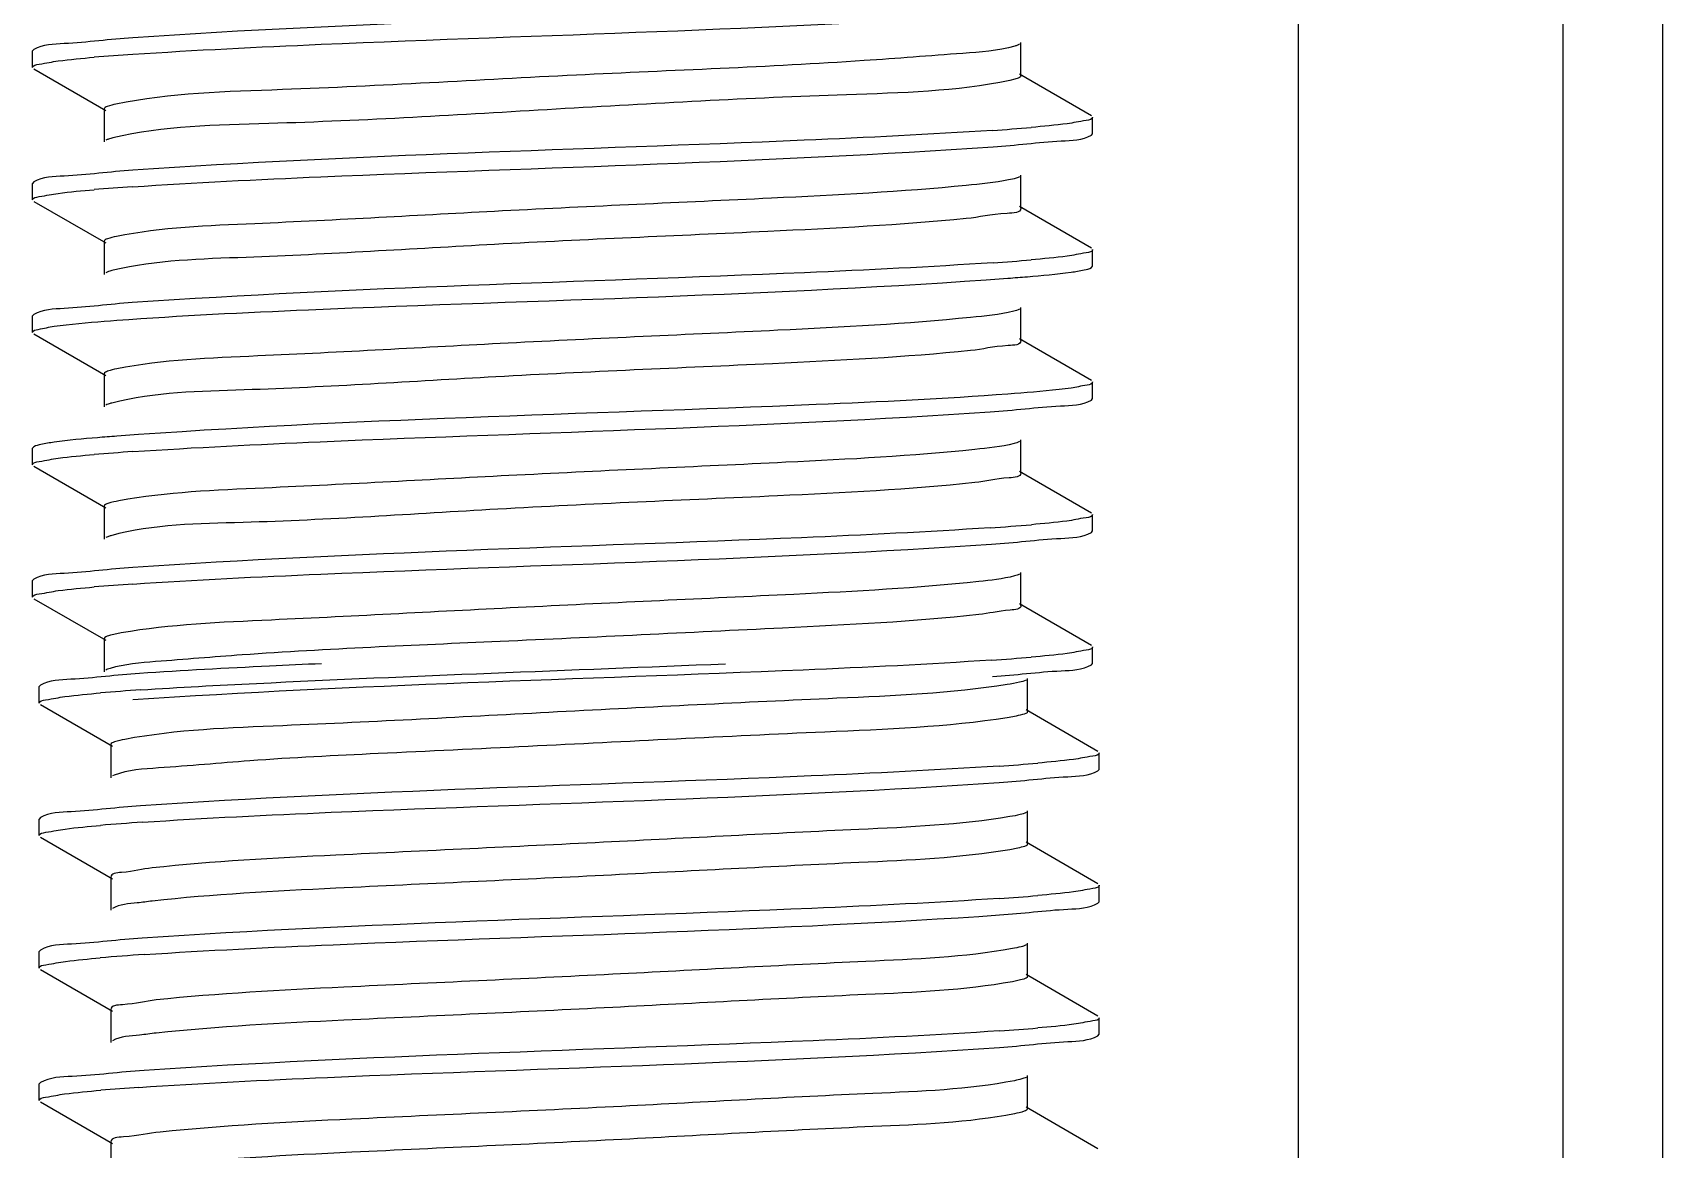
# Model space of a CAD drawing. Extents: x 27938 to 1507990, y 110129 to 923079.
# Drawn here: x 640765.3 to 641058.2, y 382403 to 382603.8 of the extents above; entities that cross this region are included whole.
import ezdxf

# ---------------------------------------------------------------- set-up
doc = ezdxf.new("R2010")
doc.units = 0
doc.header["$LTSCALE"] = 1000
doc.header["$MEASUREMENT"] = 0

msp = doc.modelspace()

# ---------------------------------------------------------------- linework, layer by layer
at = {"linetype": 'Continuous'}
for p, q in [((640992.75, 383675.04), (640992.75, 378934.02)), ((641040.37, 383675.04), (641040.37, 378934.02)), ((641058.23, 383675.04), (641058.23, 378934.02)), ((640765.56, 382600.81), (640765.34, 382600.55)), ((640942.95, 382596.08), (640942.95, 382602.04)), ((640765.34, 382597.57), (640765.34, 382600.55)), ((640765.34, 382597.57), (640765.34, 382600.55)), ((640765.56, 382597.31), (640778.49, 382589.83)), ((640941.83, 382595.46), (640940.94, 382595.24)), ((640955.62, 382588.9), (640942.69, 382596.38)), ((640778.23, 382590.13), (640778.23, 382584.18)), ((640955.84, 382585.67), (640955.84, 382588.64)), ((640955.84, 382585.67), (640955.84, 382588.64)), ((640955.62, 382585.4), (640955.84, 382585.67)), ((640942.95, 382572.27), (640942.95, 382578.22)), ((640765.56, 382577), (640765.34, 382576.74)), ((640765.34, 382573.76), (640765.34, 382576.74)), ((640765.34, 382573.76), (640765.34, 382576.74)), ((640765.56, 382573.5), (640778.49, 382566.02)), ((640955.62, 382565.09), (640942.69, 382572.57)), ((640778.23, 382566.32), (640778.23, 382560.36)), ((640955.84, 382561.85), (640955.84, 382564.83)), ((640955.62, 382561.59), (640955.84, 382561.85)), ((640942.95, 382548.46), (640942.95, 382554.41)), ((640765.56, 382553.18), (640765.34, 382552.92)), ((640765.34, 382549.95), (640765.34, 382552.92)), ((640765.34, 382549.95), (640765.34, 382552.92)), ((640765.56, 382549.69), (640778.49, 382542.2)), ((640955.62, 382541.28), (640942.69, 382548.76)), ((640778.23, 382542.5), (640778.23, 382536.55)), ((640955.84, 382538.04), (640955.84, 382541.02)), ((640955.84, 382538.04), (640955.84, 382541.02)), ((640955.62, 382537.78), (640955.84, 382538.04)), ((640942.95, 382524.64), (640942.95, 382530.6)), ((640765.56, 382529.37), (640765.34, 382529.11)), ((640765.34, 382526.13), (640765.34, 382529.11)), ((640765.34, 382526.13), (640765.34, 382529.11)), ((640765.56, 382525.87), (640778.49, 382518.39)), ((640955.62, 382517.46), (640942.69, 382524.95)), ((640778.23, 382518.69), (640778.23, 382512.74)), ((640955.84, 382514.23), (640955.84, 382517.2)), ((640955.84, 382514.23), (640955.84, 382517.2)), ((640955.62, 382513.97), (640955.84, 382514.23)), ((640765.56, 382505.56), (640765.34, 382505.3)), ((640765.34, 382502.32), (640765.34, 382505.3)), ((640765.34, 382502.32), (640765.34, 382505.3)), ((640942.95, 382500.83), (640942.95, 382506.79)), ((640765.56, 382502.06), (640778.49, 382494.58)), ((640955.62, 382493.65), (640942.69, 382501.13)), ((640778.23, 382494.88), (640778.23, 382488.93)), ((640955.84, 382490.41), (640955.84, 382493.39)), ((640955.84, 382490.41), (640955.84, 382493.39)), ((640955.62, 382490.15), (640955.84, 382490.41)), ((640944.14, 382481.78), (640944.14, 382487.73)), ((640766.75, 382486.51), (640766.53, 382486.25)), ((640766.53, 382483.27), (640766.53, 382486.25)), ((640766.53, 382483.27), (640766.53, 382486.25)), ((640766.75, 382483.01), (640779.68, 382475.53)), ((640956.8, 382474.6), (640943.88, 382482.08)), ((640779.42, 382475.83), (640779.42, 382469.87)), ((640957.03, 382471.36), (640957.03, 382474.34)), ((640957.03, 382471.36), (640957.03, 382474.34)), ((640780, 382470.33), (640779.68, 382470.18)), ((640956.8, 382471.1), (640957.03, 382471.36)), ((640944.14, 382457.97), (640944.14, 382463.92)), ((640766.75, 382462.69), (640766.53, 382462.43)), ((640766.53, 382459.46), (640766.53, 382462.43)), ((640766.53, 382459.46), (640766.53, 382462.43)), ((640766.75, 382459.2), (640779.68, 382451.71)), ((640956.8, 382450.79), (640943.88, 382458.27)), ((640779.42, 382452.01), (640779.42, 382446.06)), ((640957.03, 382447.55), (640957.03, 382450.53)), ((640957.03, 382447.55), (640957.03, 382450.53)), ((640956.8, 382447.29), (640957.03, 382447.55)), ((640944.14, 382434.16), (640944.14, 382440.11)), ((640766.75, 382438.88), (640766.53, 382438.62)), ((640766.53, 382435.64), (640766.53, 382438.62)), ((640766.53, 382435.64), (640766.53, 382438.62)), ((640766.75, 382435.38), (640779.68, 382427.9)), ((640956.8, 382426.97), (640943.88, 382434.46)), ((640779.42, 382428.2), (640779.42, 382422.25)), ((640957.03, 382423.74), (640957.03, 382426.71)), ((640957.03, 382423.74), (640957.03, 382426.71)), ((640956.8, 382423.48), (640957.03, 382423.74)), ((640944.14, 382410.34), (640944.14, 382416.3)), ((640766.75, 382415.07), (640766.53, 382414.81)), ((640766.53, 382411.83), (640766.53, 382414.81)), ((640766.53, 382411.83), (640766.53, 382414.81)), ((640766.75, 382411.57), (640779.68, 382404.09)), ((640956.8, 382403.16), (640943.88, 382410.64)), ((640779.42, 382404.39), (640779.42, 382398.44))]:
    msp.add_line(p, q, dxfattribs=at)
for centre, radius, start, end in [((640810.7, 382191.13), 409.72, 93.8311, 94.8034), ((640910.5, 382994.78), 409.43, 273.8314, 274.8049), ((640810.61, 382168.45), 408.59, 93.8387, 94.8036), ((640910.61, 382969.62), 408.07, 273.8418, 274.8039), ((640810.72, 382119.49), 409.92, 93.8298, 94.8034), ((640909.95, 382930.19), 416.29, 273.7844, 274.8062), ((640810.74, 382095.43), 410.18, 93.8281, 94.8033), ((640910.28, 382902.31), 412.21, 273.8119, 274.8058), ((640812.19, 382073.12), 413.44, 93.8035, 94.806), ((640911.64, 382881.17), 410.12, 273.8286, 274.8032), ((640812.55, 382044.78), 417.98, 93.7736, 94.806), ((640911.67, 382856.95), 409.71, 273.8314, 274.8033), ((640812.98, 382015.53), 423.44, 93.7393, 94.8049), ((640911.78, 382831.73), 408.3, 273.8406, 274.8036), ((640811.79, 382006.72), 408.39, 93.8392, 94.8043)]:
    msp.add_arc(centre, radius, start, end, dxfattribs=at)
for points, knots in [([(640937.69, 382610.08), (640926.41, 382609.31), (640874.96, 382606.84), (640823.45, 382605.64), (640783.35, 382602.92)], [0, 0, 0, 0, 0.219594, 1, 1, 1, 1]), ([(640783.33, 382599.94), (640794.6, 382600.71), (640846.11, 382603.19), (640897.69, 382604.38), (640937.86, 382607.11)], [0, 0, 0, 0, 0.219208, 1, 1, 1, 1]), ([(640783.35, 382602.92), (640779.24, 382602.64), (640773.46, 382601.84), (640767.17, 382601.73), (640765.57, 382600.81)], [0, 0, 0, 0, 0.690341, 1, 1, 1, 1]), ([(640941.83, 382601.41), (640938.81, 382600.56), (640929.68, 382599.91), (640903.51, 382597.85), (640862.63, 382596.42), (640817.94, 382593.61), (640790.11, 382593), (640780.31, 382590.98)], [0, 0, 0, 0, 0.058162, 0.168071, 0.487811, 0.814464, 1, 1, 1, 1]), ([(640942.69, 382601.74), (640942.58, 382601.67), (640942.29, 382601.55), (640942, 382601.46), (640941.83, 382601.41)], [0, 0, 0, 0, 0.42353, 1, 1, 1, 1]), ([(640765.34, 382597.57), (640765.34, 382598), (640767.63, 382598.29), (640768.78, 382598.6), (640769.94, 382598.75)], [0, 0, 0, 0, 0.271514, 1, 1, 1, 1]), ([(640940.94, 382595.24), (640931.33, 382593.23), (640903.91, 382592.6), (640859.57, 382590.14), (640815.76, 382587.42), (640788.87, 382587.1), (640779.75, 382584.91)], [0, 0, 0, 0, 0.182454, 0.505768, 0.82583, 1, 1, 1, 1]), ([(640942.95, 382596.08), (640942.95, 382595.94), (640942.5, 382595.64), (640942.12, 382595.54), (640941.83, 382595.46)], [0, 0, 0, 0, 0.319016, 1, 1, 1, 1]), ([(640780.31, 382590.98), (640779.78, 382590.87), (640779.16, 382590.73), (640778.23, 382590.35), (640778.23, 382590.13)], [0, 0, 0, 0, 0.705828, 1, 1, 1, 1]), ([(640937.86, 382586.27), (640926.58, 382585.51), (640875.07, 382583.03), (640823.5, 382581.84), (640783.33, 382579.1)], [0, 0, 0, 0, 0.219216, 1, 1, 1, 1]), ([(640955.84, 382588.64), (640955.84, 382588.21), (640953.57, 382587.92), (640952.42, 382587.61), (640951.28, 382587.46)], [0, 0, 0, 0, 0.271621, 1, 1, 1, 1]), ([(640779.75, 382584.91), (640779.5, 382584.85), (640779.07, 382584.73), (640778.65, 382584.57), (640778.49, 382584.48)], [0, 0, 0, 0, 0.592579, 1, 1, 1, 1]), ([(640783.26, 382576.12), (640794.54, 382576.89), (640846.11, 382579.37), (640897.74, 382580.56), (640937.95, 382583.3)], [0, 0, 0, 0, 0.219139, 1, 1, 1, 1]), ([(640937.95, 382583.3), (640942.04, 382583.58), (640947.77, 382584.38), (640954.02, 382584.49), (640955.61, 382585.4)], [0, 0, 0, 0, 0.690201, 1, 1, 1, 1]), ([(640783.33, 382579.1), (640779.22, 382578.82), (640773.45, 382578.02), (640767.17, 382577.92), (640765.57, 382577)], [0, 0, 0, 0, 0.690313, 1, 1, 1, 1]), ([(640942.09, 382577.67), (640941.65, 382577.53), (640938.69, 382576.89), (640935.68, 382576.6), (640933.14, 382576.35)], [0, 0, 0, 0, 0.153018, 1, 1, 1, 1]), ([(640942.69, 382577.92), (640942.61, 382577.87), (640942.41, 382577.78), (640942.2, 382577.71), (640942.09, 382577.67)], [0, 0, 0, 0, 0.437488, 1, 1, 1, 1]), ([(640765.34, 382573.76), (640765.34, 382574.19), (640767.62, 382574.48), (640768.77, 382574.79), (640769.92, 382574.94)], [0, 0, 0, 0, 0.271573, 1, 1, 1, 1]), ([(640933.14, 382576.35), (640921.49, 382575.22), (640893.68, 382573.79), (640851.01, 382571.97), (640811.85, 382569.62), (640788.55, 382568.84), (640780.39, 382567.19)], [0, 0, 0, 0, 0.229419, 0.545629, 0.836777, 1, 1, 1, 1]), ([(640942.95, 382572.27), (640942.95, 382571.38), (640937.88, 382571.39), (640935.59, 382570.64), (640933.14, 382570.4)], [0, 0, 0, 0, 0.264916, 1, 1, 1, 1]), ([(640933.14, 382570.4), (640921.28, 382569.25), (640893.01, 382567.8), (640849.81, 382566.02), (640810.71, 382563.46), (640787.59, 382562.95), (640779.79, 382561.1)], [0, 0, 0, 0, 0.2326, 0.552547, 0.843546, 1, 1, 1, 1]), ([(640780.39, 382567.19), (640779.84, 382567.08), (640779.2, 382566.93), (640778.23, 382566.55), (640778.23, 382566.32)], [0, 0, 0, 0, 0.7068, 1, 1, 1, 1]), ([(640955.84, 382564.83), (640955.84, 382564.4), (640953.57, 382564.11), (640952.42, 382563.8), (640951.28, 382563.65)], [0, 0, 0, 0, 0.27162, 1, 1, 1, 1]), ([(640779.79, 382561.1), (640779.53, 382561.04), (640779.09, 382560.92), (640778.65, 382560.76), (640778.49, 382560.67)], [0, 0, 0, 0, 0.593817, 1, 1, 1, 1]), ([(640937.95, 382562.47), (640926.67, 382561.7), (640875.1, 382559.21), (640823.48, 382558.03), (640783.26, 382555.29)], [0, 0, 0, 0, 0.219057, 1, 1, 1, 1]), ([(640940.63, 382559.68), (640941.79, 382559.77), (640945.57, 382560.06), (640949.35, 382560.4), (640951.96, 382560.77)], [0, 0, 0, 0, 0.307408, 1, 1, 1, 1]), ([(640951.96, 382560.77), (640952.75, 382560.88), (640953.98, 382561.09), (640955.23, 382561.37), (640955.61, 382561.59)], [0, 0, 0, 0, 0.643328, 1, 1, 1, 1]), ([(640780.47, 382552.11), (640791.94, 382552.96), (640845.33, 382555.56), (640898.8, 382556.61), (640940.63, 382559.68)], [0, 0, 0, 0, 0.215175, 1, 1, 1, 1]), ([(640783.26, 382555.29), (640779.16, 382555.01), (640773.42, 382554.21), (640767.16, 382554.1), (640765.57, 382553.18)], [0, 0, 0, 0, 0.690243, 1, 1, 1, 1]), ([(640942.69, 382554.11), (640942.37, 382553.92), (640939.46, 382553.13), (640936.5, 382552.88), (640933.91, 382552.62)], [0, 0, 0, 0, 0.123706, 1, 1, 1, 1]), ([(640765.34, 382549.95), (640765.34, 382550.32), (640767.23, 382550.63), (640768.23, 382550.89), (640769.2, 382551.03)], [0, 0, 0, 0, 0.274517, 1, 1, 1, 1]), ([(640769.2, 382551.03), (640769.91, 382551.13), (640773.66, 382551.59), (640777.43, 382551.89), (640780.47, 382552.11)], [0, 0, 0, 0, 0.191294, 1, 1, 1, 1]), ([(640933.91, 382552.62), (640922.4, 382551.46), (640894.68, 382550.04), (640851.94, 382548.19), (640812.4, 382545.85), (640788.8, 382545.04), (640780.48, 382543.39)], [0, 0, 0, 0, 0.225655, 0.541544, 0.834585, 1, 1, 1, 1]), ([(640942.95, 382548.46), (640942.95, 382547.64), (640938.29, 382547.58), (640936.17, 382546.89), (640933.91, 382546.66)], [0, 0, 0, 0, 0.265544, 1, 1, 1, 1]), ([(640933.91, 382546.66), (640922.08, 382545.47), (640893.63, 382544.01), (640850.05, 382542.25), (640810.63, 382539.55), (640787.3, 382539.22), (640779.57, 382537.24)], [0, 0, 0, 0, 0.230626, 0.552451, 0.845297, 1, 1, 1, 1]), ([(640780.48, 382543.39), (640779.91, 382543.28), (640779.25, 382543.13), (640778.23, 382542.74), (640778.23, 382542.5)], [0, 0, 0, 0, 0.707997, 1, 1, 1, 1]), ([(640951.96, 382539.93), (640951.24, 382539.83), (640947.47, 382539.37), (640943.69, 382539.07), (640940.63, 382538.84)], [0, 0, 0, 0, 0.191405, 1, 1, 1, 1]), ([(640955.84, 382541.02), (640955.84, 382540.64), (640953.93, 382540.33), (640952.93, 382540.07), (640951.96, 382539.93)], [0, 0, 0, 0, 0.27438, 1, 1, 1, 1]), ([(640779.57, 382537.24), (640779.36, 382537.18), (640778.99, 382537.08), (640778.63, 382536.93), (640778.49, 382536.85)], [0, 0, 0, 0, 0.585637, 1, 1, 1, 1]), ([(640940.63, 382538.84), (640929.15, 382538), (640875.76, 382535.4), (640822.29, 382534.35), (640780.47, 382531.28)], [0, 0, 0, 0, 0.215463, 1, 1, 1, 1]), ([(640937.43, 382535.64), (640941.64, 382535.93), (640947.54, 382536.74), (640953.97, 382536.84), (640955.61, 382537.78)], [0, 0, 0, 0, 0.69075, 1, 1, 1, 1]), ([(640783.34, 382528.5), (640794.56, 382529.26), (640845.93, 382531.74), (640897.35, 382532.95), (640937.43, 382535.64)], [0, 0, 0, 0, 0.218807, 1, 1, 1, 1]), ([(640780.47, 382531.28), (640779.31, 382531.19), (640775.55, 382530.89), (640771.79, 382530.56), (640769.2, 382530.19)], [0, 0, 0, 0, 0.307527, 1, 1, 1, 1]), ([(640769.2, 382530.19), (640768.4, 382530.08), (640767.19, 382529.87), (640765.95, 382529.59), (640765.57, 382529.37)], [0, 0, 0, 0, 0.64305, 1, 1, 1, 1]), ([(640934.65, 382528.88), (640923.37, 382527.7), (640895.92, 382526.3), (640853.33, 382524.41), (640813.43, 382522.14), (640789.45, 382521.23), (640780.85, 382519.65)], [0, 0, 0, 0, 0.220681, 0.534812, 0.829794, 1, 1, 1, 1]), ([(640942.69, 382530.3), (640942.39, 382530.12), (640939.73, 382529.37), (640937.02, 382529.13), (640934.65, 382528.88)], [0, 0, 0, 0, 0.125952, 1, 1, 1, 1]), ([(640765.34, 382526.13), (640765.34, 382526.57), (640767.63, 382526.85), (640768.78, 382527.17), (640769.94, 382527.32)], [0, 0, 0, 0, 0.271502, 1, 1, 1, 1]), ([(640942.95, 382524.64), (640942.95, 382523.89), (640938.69, 382523.76), (640936.72, 382523.15), (640934.65, 382522.93)], [0, 0, 0, 0, 0.266345, 1, 1, 1, 1]), ([(640934.65, 382522.93), (640922.87, 382521.69), (640894.28, 382520.24), (640850.36, 382518.49), (640810.64, 382515.64), (640787.08, 382515.48), (640779.4, 382513.38)], [0, 0, 0, 0, 0.228367, 0.551843, 0.846598, 1, 1, 1, 1]), ([(640780.85, 382519.65), (640780.19, 382519.53), (640779.44, 382519.36), (640778.23, 382518.96), (640778.23, 382518.69)], [0, 0, 0, 0, 0.71244, 1, 1, 1, 1]), ([(640955.84, 382517.2), (640955.84, 382516.77), (640953.54, 382516.48), (640952.38, 382516.17), (640951.22, 382516.02)], [0, 0, 0, 0, 0.271396, 1, 1, 1, 1]), ([(640779.4, 382513.38), (640779.22, 382513.33), (640778.91, 382513.23), (640778.61, 382513.11), (640778.49, 382513.04)], [0, 0, 0, 0, 0.578205, 1, 1, 1, 1]), ([(640937.43, 382514.81), (640926.13, 382514.05), (640874.77, 382511.58), (640823.34, 382510.39), (640783.34, 382507.67)], [0, 0, 0, 0, 0.220215, 1, 1, 1, 1]), ([(640937.68, 382511.85), (640941.83, 382512.13), (640947.65, 382512.93), (640954, 382513.04), (640955.61, 382513.97)], [0, 0, 0, 0, 0.690494, 1, 1, 1, 1]), ([(640783.35, 382504.69), (640794.61, 382505.45), (640846.05, 382507.93), (640897.56, 382509.13), (640937.68, 382511.85)], [0, 0, 0, 0, 0.219095, 1, 1, 1, 1]), ([(640783.34, 382507.67), (640779.22, 382507.39), (640773.46, 382506.59), (640767.17, 382506.48), (640765.57, 382505.56)], [0, 0, 0, 0, 0.690325, 1, 1, 1, 1]), ([(640935.36, 382505.14), (640924.33, 382503.94), (640897.19, 382502.56), (640854.79, 382500.64), (640814.54, 382498.44), (640790.17, 382497.43), (640781.28, 382495.91)], [0, 0, 0, 0, 0.215579, 0.527777, 0.824697, 1, 1, 1, 1]), ([(640942.69, 382506.48), (640942.42, 382506.32), (640939.99, 382505.61), (640937.52, 382505.38), (640935.36, 382505.14)], [0, 0, 0, 0, 0.128341, 1, 1, 1, 1]), ([(640765.34, 382502.32), (640765.34, 382502.75), (640767.63, 382503.04), (640768.79, 382503.35), (640769.94, 382503.5)], [0, 0, 0, 0, 0.27149, 1, 1, 1, 1]), ([(640935.36, 382499.19), (640923.65, 382497.91), (640894.94, 382496.54), (640850.84, 382494.35), (640813.19, 382492.83), (640789.92, 382490.93), (640781.91, 382490.3), (640779.27, 382489.53)], [0, 0, 0, 0, 0.225842, 0.550753, 0.847452, 0.947141, 1, 1, 1, 1]), ([(640942.95, 382500.83), (640942.96, 382500.14), (640939.07, 382499.95), (640937.26, 382499.4), (640935.36, 382499.19)], [0, 0, 0, 0, 0.267239, 1, 1, 1, 1]), ([(640781.28, 382495.91), (640780.51, 382495.78), (640779.67, 382495.58), (640778.23, 382495.19), (640778.23, 382494.88)], [0, 0, 0, 0, 0.716487, 1, 1, 1, 1]), ([(640955.84, 382493.39), (640955.84, 382492.96), (640953.56, 382492.67), (640952.41, 382492.36), (640951.26, 382492.21)], [0, 0, 0, 0, 0.271545, 1, 1, 1, 1]), ([(640779.27, 382489.53), (640779.12, 382489.48), (640778.85, 382489.4), (640778.59, 382489.29), (640778.49, 382489.23)], [0, 0, 0, 0, 0.571482, 1, 1, 1, 1]), ([(640937.68, 382491.01), (640926.4, 382490.25), (640874.96, 382487.77), (640823.45, 382486.58), (640783.35, 382483.85)], [0, 0, 0, 0, 0.21961, 1, 1, 1, 1]), ([(640817.27, 382490.36), (640814.15, 382490.22), (640803.25, 382489.71), (640792.34, 382489.14), (640784.56, 382488.62)], [0, 0, 0, 0, 0.285814, 1, 1, 1, 1]), ([(640784.76, 382485.65), (640791.69, 382486.12), (640826.72, 382487.97), (640861.78, 382489.19), (640889.89, 382490.36)], [0, 0, 0, 0, 0.197909, 1, 1, 1, 1]), ([(640937.85, 382488.05), (640941.96, 382488.33), (640947.73, 382489.12), (640954.01, 382489.23), (640955.61, 382490.15)], [0, 0, 0, 0, 0.690311, 1, 1, 1, 1]), ([(640784.56, 382488.62), (640780.44, 382488.34), (640774.66, 382487.54), (640768.36, 382487.43), (640766.76, 382486.51)], [0, 0, 0, 0, 0.69038, 1, 1, 1, 1]), ([(640940.51, 382486.6), (640930.38, 382485.02), (640903.33, 382483.91), (640859.95, 382481.75), (640817.35, 382479.37), (640791.26, 382478.52), (640781.92, 382476.76)], [0, 0, 0, 0, 0.193419, 0.509669, 0.820525, 1, 1, 1, 1]), ([(640943.88, 382487.43), (640943.51, 382487.22), (640942.36, 382486.93), (640941.23, 382486.72), (640940.51, 382486.6)], [0, 0, 0, 0, 0.365805, 1, 1, 1, 1]), ([(640766.53, 382483.27), (640766.53, 382483.7), (640768.81, 382483.99), (640769.97, 382484.3), (640771.12, 382484.45)], [0, 0, 0, 0, 0.271503, 1, 1, 1, 1]), ([(640944.14, 382481.78), (640944.14, 382481.42), (640942.4, 382481.03), (640941.42, 382480.79), (640940.51, 382480.65)], [0, 0, 0, 0, 0.279396, 1, 1, 1, 1]), ([(640940.51, 382480.65), (640929.67, 382478.95), (640900.85, 382477.88), (640863.19, 382475.89), (640828.77, 382474.26), (640806.54, 382473.22), (640790.86, 382471.73), (640782.51, 382471.29), (640780, 382470.33)], [0, 0, 0, 0, 0.204493, 0.536108, 0.703957, 0.847329, 0.949842, 1, 1, 1, 1]), ([(640781.92, 382476.76), (640781.29, 382476.64), (640780.57, 382476.48), (640779.42, 382476.09), (640779.42, 382475.83)], [0, 0, 0, 0, 0.711689, 1, 1, 1, 1]), ([(640939.02, 382471.97), (640927.77, 382471.21), (640876.35, 382468.73), (640824.87, 382467.53), (640784.76, 382464.82)], [0, 0, 0, 0, 0.219009, 1, 1, 1, 1]), ([(640957.03, 382474.34), (640957.03, 382473.9), (640954.74, 382473.62), (640953.58, 382473.31), (640952.42, 382473.16)], [0, 0, 0, 0, 0.271487, 1, 1, 1, 1]), ([(640785.04, 382461.86), (640796.34, 382462.62), (640847.68, 382465.08), (640899.08, 382466.28), (640939.04, 382469)], [0, 0, 0, 0, 0.220461, 1, 1, 1, 1]), ([(640939.04, 382469), (640943.15, 382469.27), (640948.92, 382470.07), (640955.2, 382470.18), (640956.8, 382471.1)], [0, 0, 0, 0, 0.690295, 1, 1, 1, 1]), ([(640784.76, 382464.82), (640780.59, 382464.54), (640774.75, 382463.73), (640768.38, 382463.63), (640766.76, 382462.69)], [0, 0, 0, 0, 0.690587, 1, 1, 1, 1]), ([(640943.88, 382463.62), (640943.56, 382463.43), (640942.57, 382463.16), (640941.6, 382462.97), (640940.98, 382462.87)], [0, 0, 0, 0, 0.371889, 1, 1, 1, 1]), ([(640766.53, 382459.46), (640766.53, 382459.89), (640768.84, 382460.18), (640770.01, 382460.49), (640771.17, 382460.64)], [0, 0, 0, 0, 0.271316, 1, 1, 1, 1]), ([(640940.98, 382462.87), (640932.01, 382461.36), (640907.55, 382460.34), (640867.21, 382458.15), (640824.87, 382456.22), (640797.8, 382454.85), (640786.84, 382453.64)], [0, 0, 0, 0, 0.176567, 0.473968, 0.785687, 1, 1, 1, 1]), ([(640944.14, 382457.97), (640944.14, 382457.65), (640942.64, 382457.25), (640941.77, 382457.05), (640940.98, 382456.91)], [0, 0, 0, 0, 0.282619, 1, 1, 1, 1]), ([(640940.98, 382456.91), (640932.01, 382455.41), (640907.55, 382454.39), (640867.21, 382452.19), (640824.87, 382450.27), (640797.8, 382448.9), (640786.84, 382447.68)], [0, 0, 0, 0, 0.176567, 0.473968, 0.785687, 1, 1, 1, 1]), ([(640786.84, 382453.64), (640784.98, 382453.43), (640783.2, 382452.89), (640779.41, 382452.7), (640779.42, 382452.01)], [0, 0, 0, 0, 0.732504, 1, 1, 1, 1]), ([(640957.03, 382450.53), (640957.03, 382450.09), (640954.74, 382449.81), (640953.58, 382449.49), (640952.43, 382449.34)], [0, 0, 0, 0, 0.271508, 1, 1, 1, 1]), ([(640786.84, 382447.68), (640785.94, 382447.58), (640783.57, 382447.22), (640781, 382447.13), (640779.68, 382446.36)], [0, 0, 0, 0, 0.371135, 1, 1, 1, 1]), ([(640939.04, 382448.16), (640927.83, 382447.4), (640876.5, 382444.92), (640825.1, 382443.71), (640785.04, 382441.02)], [0, 0, 0, 0, 0.218674, 1, 1, 1, 1]), ([(640939.13, 382445.19), (640943.22, 382445.47), (640948.96, 382446.26), (640955.21, 382446.37), (640956.8, 382447.29)], [0, 0, 0, 0, 0.690211, 1, 1, 1, 1]), ([(640785.37, 382438.07), (640796.69, 382438.82), (640847.95, 382441.28), (640899.27, 382442.47), (640939.13, 382445.19)], [0, 0, 0, 0, 0.22129, 1, 1, 1, 1]), ([(640785.04, 382441.02), (640780.81, 382440.74), (640774.87, 382439.92), (640768.4, 382439.83), (640766.76, 382438.88)], [0, 0, 0, 0, 0.690864, 1, 1, 1, 1]), ([(640943.88, 382439.81), (640943.6, 382439.64), (640942.77, 382439.4), (640941.94, 382439.22), (640941.41, 382439.13)], [0, 0, 0, 0, 0.378691, 1, 1, 1, 1]), ([(640766.53, 382435.64), (640766.53, 382436.09), (640768.88, 382436.37), (640770.06, 382436.69), (640771.25, 382436.84)], [0, 0, 0, 0, 0.271062, 1, 1, 1, 1]), ([(640941.41, 382439.13), (640932.74, 382437.57), (640908.67, 382436.63), (640868.67, 382434.38), (640826.13, 382432.48), (640798.75, 382431.09), (640787.54, 382429.9)], [0, 0, 0, 0, 0.171474, 0.466939, 0.780589, 1, 1, 1, 1]), ([(640944.14, 382434.16), (640944.14, 382433.87), (640942.87, 382433.48), (640942.1, 382433.3), (640941.41, 382433.18)], [0, 0, 0, 0, 0.286481, 1, 1, 1, 1]), ([(640941.41, 382433.18), (640932.74, 382431.61), (640908.67, 382430.68), (640868.67, 382428.42), (640826.13, 382426.53), (640798.75, 382425.14), (640787.54, 382423.95)], [0, 0, 0, 0, 0.171474, 0.466939, 0.780589, 1, 1, 1, 1]), ([(640787.54, 382429.9), (640785.51, 382429.68), (640783.58, 382429.08), (640779.41, 382428.94), (640779.42, 382428.2)], [0, 0, 0, 0, 0.733441, 1, 1, 1, 1]), ([(640957.03, 382426.71), (640957.03, 382426.28), (640954.76, 382426), (640953.6, 382425.68), (640952.46, 382425.53)], [0, 0, 0, 0, 0.271591, 1, 1, 1, 1]), ([(640787.54, 382423.95), (640786.55, 382423.84), (640783.95, 382423.45), (640781.12, 382423.39), (640779.68, 382422.55)], [0, 0, 0, 0, 0.373237, 1, 1, 1, 1]), ([(640939.13, 382424.35), (640927.96, 382423.59), (640876.71, 382421.12), (640825.39, 382419.9), (640785.37, 382417.23)], [0, 0, 0, 0, 0.218156, 1, 1, 1, 1]), ([(640939.09, 382421.37), (640943.19, 382421.65), (640948.94, 382422.45), (640955.2, 382422.56), (640956.8, 382423.48)], [0, 0, 0, 0, 0.690244, 1, 1, 1, 1]), ([(640784.44, 382414.19), (640795.72, 382414.96), (640847.27, 382417.45), (640898.89, 382418.63), (640939.09, 382421.37)], [0, 0, 0, 0, 0.219098, 1, 1, 1, 1]), ([(640785.37, 382417.23), (640781.05, 382416.94), (640775.02, 382416.11), (640768.43, 382416.03), (640766.76, 382415.07)], [0, 0, 0, 0, 0.691174, 1, 1, 1, 1]), ([(640941.82, 382415.39), (640933.45, 382413.76), (640909.76, 382412.93), (640870.13, 382410.6), (640827.4, 382408.75), (640799.73, 382407.33), (640788.27, 382406.16)], [0, 0, 0, 0, 0.166363, 0.459884, 0.775471, 1, 1, 1, 1]), ([(640943.88, 382415.99), (640943.64, 382415.86), (640942.95, 382415.63), (640942.25, 382415.48), (640941.82, 382415.39)], [0, 0, 0, 0, 0.386332, 1, 1, 1, 1]), ([(640766.53, 382411.83), (640766.53, 382412.26), (640768.8, 382412.55), (640769.94, 382412.86), (640771.09, 382413.01)], [0, 0, 0, 0, 0.27163, 1, 1, 1, 1]), ([(640941.82, 382409.44), (640933.45, 382407.81), (640909.76, 382406.97), (640870.13, 382404.65), (640827.4, 382402.79), (640799.73, 382401.38), (640788.27, 382400.21)], [0, 0, 0, 0, 0.166363, 0.459884, 0.775471, 1, 1, 1, 1]), ([(640944.14, 382410.34), (640944.14, 382410.1), (640943.09, 382409.71), (640942.41, 382409.56), (640941.82, 382409.44)], [0, 0, 0, 0, 0.291155, 1, 1, 1, 1]), ([(640788.27, 382406.16), (640786.06, 382405.94), (640783.98, 382405.27), (640779.41, 382405.19), (640779.42, 382404.39)], [0, 0, 0, 0, 0.734279, 1, 1, 1, 1])]:
    msp.add_open_spline(points, degree=3, knots=knots, dxfattribs=at)
for points in [[(640769.94, 382598.75), (640772.08, 382599.03), (640774.24, 382599.23), (640776.39, 382599.42)], [(640951.28, 382587.46), (640949.12, 382587.18), (640946.96, 382586.98), (640944.79, 382586.8)], [(640769.92, 382574.94), (640772.07, 382575.22), (640774.23, 382575.42), (640776.4, 382575.6)], [(640951.28, 382563.65), (640949.12, 382563.37), (640946.95, 382563.17), (640944.78, 382562.98)], [(640769.94, 382527.32), (640772.08, 382527.59), (640774.24, 382527.79), (640776.39, 382527.98)], [(640951.22, 382516.02), (640949.1, 382515.74), (640946.96, 382515.54), (640944.83, 382515.36)], [(640769.94, 382503.5), (640772.09, 382503.78), (640774.24, 382503.98), (640776.39, 382504.16)], [(640951.26, 382492.21), (640949.12, 382491.93), (640946.96, 382491.73), (640944.81, 382491.55)], [(640771.12, 382484.45), (640773.26, 382484.73), (640775.4, 382484.93), (640777.55, 382485.11)], [(640952.42, 382473.16), (640950.28, 382472.88), (640948.13, 382472.68), (640945.98, 382472.5)], [(640771.17, 382460.64), (640773.28, 382460.92), (640775.41, 382461.11), (640777.53, 382461.3)], [(640952.43, 382449.34), (640950.29, 382449.07), (640948.13, 382448.87), (640945.98, 382448.68)], [(640771.25, 382436.84), (640773.33, 382437.11), (640775.42, 382437.3), (640777.51, 382437.48)], [(640952.46, 382425.53), (640950.3, 382425.25), (640948.14, 382425.05), (640945.97, 382424.87)], [(640771.09, 382413.01), (640773.25, 382413.29), (640775.41, 382413.49), (640777.58, 382413.67)]]:
    msp.add_open_spline(points, degree=3, dxfattribs=at)

doc.saveas('drawing.dxf')
